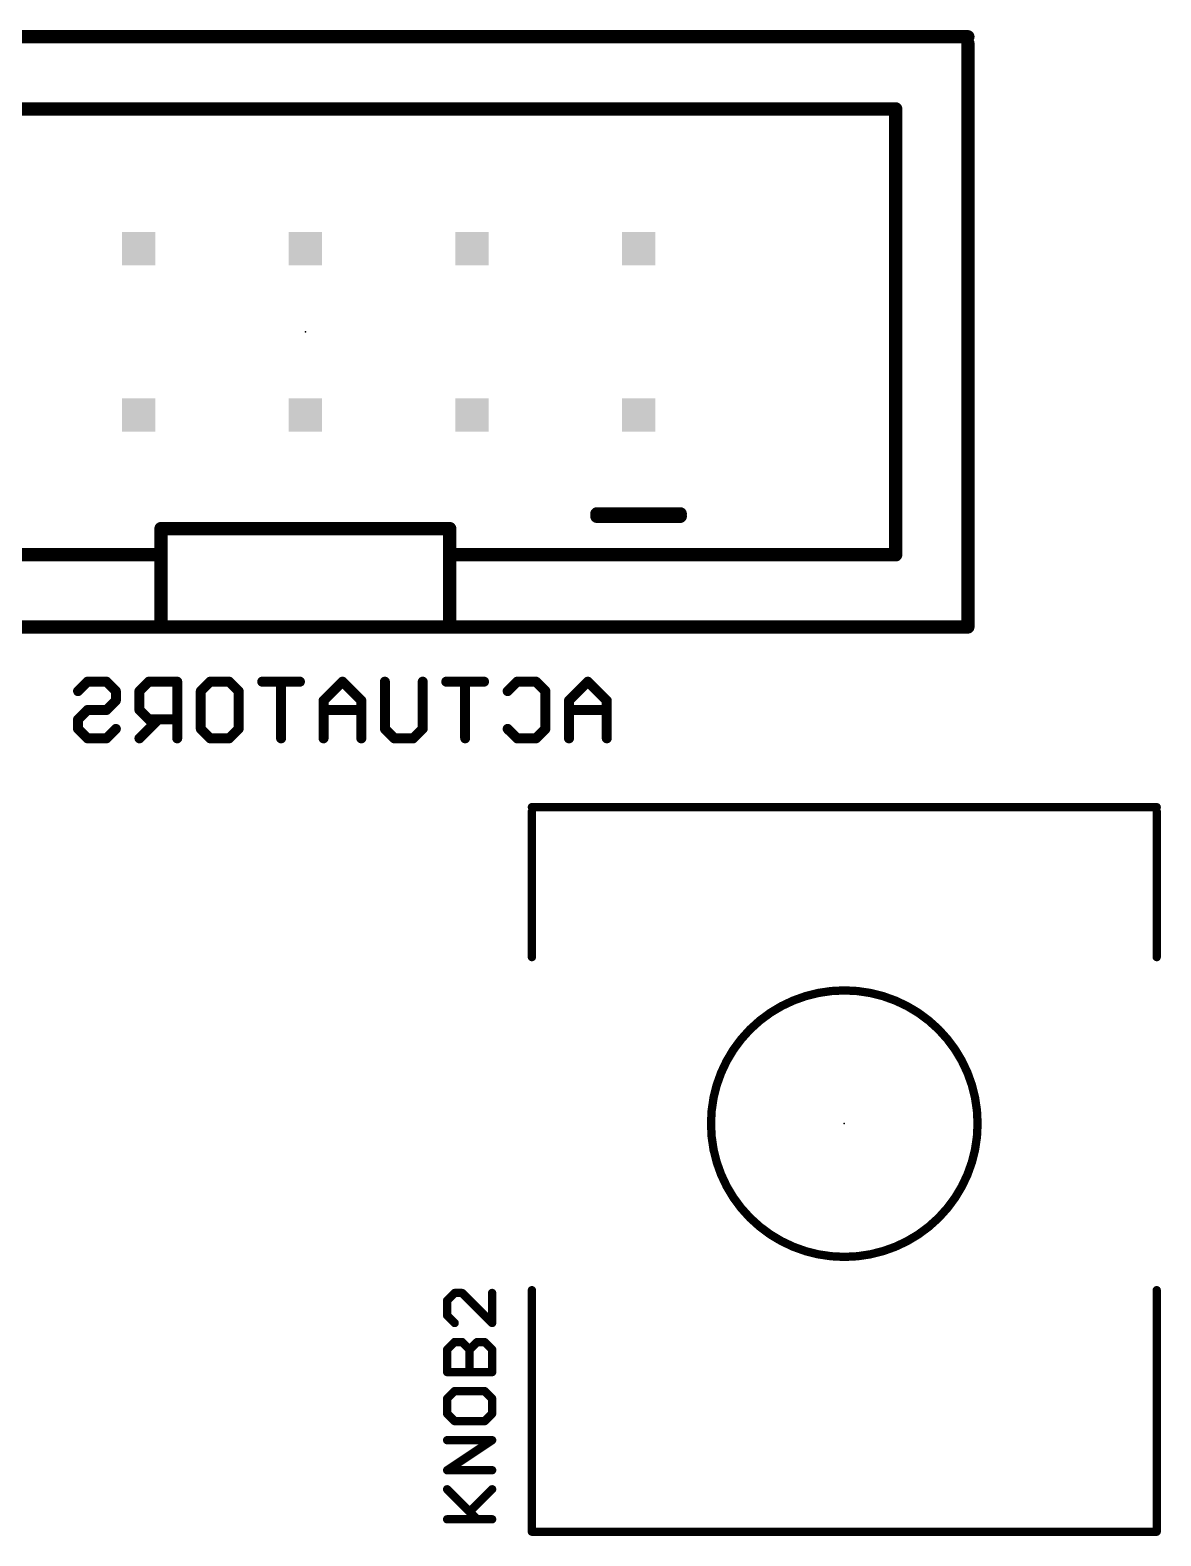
# Model space of a CAD drawing. Extents: x 0 to 100, y 1 to 103.
# Drawn here: x 17.59 to 34.83, y 26.71 to 49.68 of the extents above; entities that cross this region are included whole.
import ezdxf

# ---------------------------------------------------------------- set-up
doc = ezdxf.new("R2010")
doc.units = 0
for name, color, linetype in [('21', 253, 'CONTINUOUS'), ('22', 253, 'CONTINUOUS'), ('23', 7, 'CONTINUOUS'), ('24', 7, 'CONTINUOUS'), ('25', 253, 'CONTINUOUS'), ('28', 253, 'CONTINUOUS'), ('52', 253, 'CONTINUOUS')]:
    doc.layers.add(name, color=color, linetype=linetype)

# ---------------------------------------------------------------- blocks, each defined once
blk = doc.blocks.new('RECT')
blk.add_solid([(-0.5, -0.5), (0.5, -0.5), (-0.5, 0.5), (0.5, 0.5)])

msp = doc.modelspace()

# ---------------------------------------------------------------- linework, layer by layer
at = {"layer": '21'}
for points, const_width in [([(27.4988, 42.2616), (26.2288, 42.2616)], 0.2032), ([(34.7625, 37.826), (25.2375, 37.826)], 0.127), ([(25.2375, 35.54), (25.2375, 37.7625)], 0.127), ([(34.7625, 35.54), (34.7625, 37.7625)], 0.127), ([(25.2375, 26.777), (25.2375, 30.46)], 0.127), ([(34.7625, 26.777), (34.7625, 30.46)], 0.127), ([(25.2375, 26.777), (34.7625, 26.777)], 0.127)]:
    msp.add_lwpolyline(points, dxfattribs=dict(at, const_width=const_width))
for points, const_width in [([(26.2288, 42.3124, 1), (26.2288, 42.2108)], 0.1016), ([(27.4988, 42.2108, 1), (27.4988, 42.3124)], 0.1016), ([(25.2375, 37.8578, 1), (25.2375, 37.7942)], 0.0635), ([(34.7625, 37.7942, 1), (34.7625, 37.8578)], 0.0635), ([(25.2692, 37.7625, 1), (25.2058, 37.7625)], 0.0635), ([(34.7943, 37.7625, 1), (34.7308, 37.7625)], 0.0635), ([(25.2058, 35.54, 1), (25.2692, 35.54)], 0.0635), ([(34.7308, 35.54, 1), (34.7943, 35.54)], 0.0635), ([(30, 30.968, 1), (30, 35.032, 1), (30, 30.968)], 0.127), ([(25.2692, 30.46, 1), (25.2058, 30.46)], 0.0635), ([(34.7943, 30.46, 1), (34.7308, 30.46)], 0.0635), ([(25.2375, 26.8087, 1), (25.2375, 26.7453)], 0.0635), ([(25.2058, 26.777, 1), (25.2692, 26.777)], 0.0635), ([(34.7308, 26.777, 1), (34.7943, 26.777)], 0.0635), ([(34.7625, 26.7453, 1), (34.7625, 26.8087)], 0.0635)]:
    msp.add_lwpolyline(points, format="xyb", dxfattribs=dict(at, const_width=const_width))
at = {"layer": '22', "const_width": 0.2032}
for points in [[(31.8838, 49.5746), (11.6838, 49.5746)], [(31.8838, 40.5746), (31.8838, 49.4746)], [(27.4988, 42.2996), (26.2288, 42.2996)], [(23.9838, 42.0746), (19.5838, 42.0746)], [(19.5838, 42.0746), (19.5838, 40.5746)], [(23.9838, 40.5746), (23.9838, 42.0746)], [(11.6838, 40.5746), (19.5838, 40.5746)], [(19.5838, 40.5746), (23.9838, 40.5746)], [(23.9838, 40.5746), (31.8838, 40.5746)]]:
    msp.add_lwpolyline(points, dxfattribs=at)
at = {"layer": '22', "const_width": 0.1016}
for points in [[(31.8838, 49.5238, 1), (31.8838, 49.6254)], [(31.9346, 49.4746, 1), (31.833, 49.4746)], [(26.2288, 42.3504, 1), (26.2288, 42.2488)], [(27.4988, 42.2488, 1), (27.4988, 42.3504)], [(19.5838, 42.1254, 1), (19.5838, 42.0238)], [(19.6346, 42.0746, 1), (19.533, 42.0746)], [(24.0346, 42.0746, 1), (23.933, 42.0746)], [(23.9838, 42.0238, 1), (23.9838, 42.1254)], [(19.5838, 40.6254, 1), (19.5838, 40.5238)], [(19.5838, 40.5238, 1), (19.5838, 40.6254)], [(23.9838, 40.6254, 1), (23.9838, 40.5238)], [(23.9838, 40.5238, 1), (23.9838, 40.6254)], [(31.8838, 40.5238, 1), (31.8838, 40.6254)], [(19.533, 40.5746, 1), (19.6346, 40.5746)], [(23.933, 40.5746, 1), (24.0346, 40.5746)], [(31.833, 40.5746, 1), (31.9346, 40.5746)]]:
    msp.add_lwpolyline(points, format="xyb", dxfattribs=at)
at = {"layer": '23'}
msp.add_point((30, 33), dxfattribs=at)
at = {"layer": '24'}
msp.add_point((21.7838, 45.0746), dxfattribs=at)
at = {"layer": '25', "const_width": 0.127}
for points in [[(24.0595, 30.4178), (23.9451, 30.3034)], [(23.9451, 30.3034), (23.9451, 30.0746)], [(24.1739, 30.4178), (24.0595, 30.4178)], [(24.6315, 29.9602), (24.1739, 30.4178)], [(24.6315, 30.4178), (24.6315, 29.9602)], [(23.9451, 30.0746), (24.0595, 29.9602)], [(23.9451, 29.5549), (24.0595, 29.6693)], [(24.0595, 29.6693), (24.1739, 29.6693)], [(24.1739, 29.6693), (24.2883, 29.5549)], [(24.2883, 29.5549), (24.4027, 29.6693)], [(24.4027, 29.6693), (24.5171, 29.6693)], [(24.5171, 29.6693), (24.6315, 29.5549)], [(23.9451, 29.2117), (23.9451, 29.5549)], [(24.2883, 29.2117), (24.2883, 29.5549)], [(24.6315, 29.5549), (24.6315, 29.2117)], [(24.6315, 29.2117), (23.9451, 29.2117)], [(24.0595, 28.9209), (23.9451, 28.8065)], [(24.5171, 28.9209), (24.0595, 28.9209)], [(24.6315, 28.8065), (24.5171, 28.9209)], [(23.9451, 28.8065), (23.9451, 28.5777)], [(24.6315, 28.5777), (24.6315, 28.8065)], [(23.9451, 28.5777), (24.0595, 28.4633)], [(24.0595, 28.4633), (24.5171, 28.4633)], [(24.5171, 28.4633), (24.6315, 28.5777)], [(23.9451, 27.7149), (24.6315, 28.1725)], [(24.6315, 28.1725), (23.9451, 28.1725)], [(24.6315, 27.7149), (23.9451, 27.7149)], [(24.4027, 26.9665), (23.9451, 27.4241)], [(24.2883, 27.0809), (24.6315, 27.4241)], [(23.9451, 26.9665), (24.6315, 26.9665)]]:
    msp.add_lwpolyline(points, dxfattribs=at)
at = {"layer": '25', "const_width": 0.0635}
for points in [[(23.9769, 30.3034, 1), (23.9134, 30.3034)], [(23.9227, 30.3258, 1), (23.9676, 30.2809)], [(24.0595, 30.4495, 1), (24.0595, 30.386)], [(24.082, 30.3953, 1), (24.0371, 30.4402)], [(24.1964, 30.4402, 1), (24.1515, 30.3953)], [(24.1739, 30.386, 1), (24.1739, 30.4495)], [(24.6633, 30.4178, 1), (24.5998, 30.4178)], [(23.9134, 30.0746, 1), (23.9769, 30.0746)], [(23.9676, 30.097, 1), (23.9227, 30.0521)], [(24.0371, 29.9377, 1), (24.082, 29.9826)], [(24.5998, 29.9602, 1), (24.6633, 29.9602)], [(24.609, 29.9377, 1), (24.654, 29.9826)], [(24.0595, 29.7011, 1), (24.0595, 29.6376)], [(24.082, 29.6469, 1), (24.0371, 29.6918)], [(24.1964, 29.6918, 1), (24.1515, 29.6469)], [(24.1739, 29.6376, 1), (24.1739, 29.7011)], [(24.4027, 29.7011, 1), (24.4027, 29.6376)], [(24.4252, 29.6469, 1), (24.3803, 29.6918)], [(24.5396, 29.6918, 1), (24.4947, 29.6469)], [(24.5171, 29.6376, 1), (24.5171, 29.7011)], [(23.9769, 29.5549, 1), (23.9134, 29.5549)], [(23.9227, 29.5774, 1), (23.9676, 29.5325)], [(24.3201, 29.5549, 1), (24.2566, 29.5549)], [(24.2659, 29.5774, 1), (24.3108, 29.5325)], [(24.2659, 29.5325, 1), (24.3108, 29.5774)], [(24.6633, 29.5549, 1), (24.5998, 29.5549)], [(24.609, 29.5325, 1), (24.654, 29.5774)], [(23.9451, 29.2435, 1), (23.9451, 29.18)], [(23.9134, 29.2117, 1), (23.9769, 29.2117)], [(24.2566, 29.2117, 1), (24.3201, 29.2117)], [(24.5998, 29.2117, 1), (24.6633, 29.2117)], [(24.6315, 29.18, 1), (24.6315, 29.2435)], [(24.0595, 28.9527, 1), (24.0595, 28.8892)], [(24.082, 28.8985, 1), (24.0371, 28.9434)], [(24.5396, 28.9434, 1), (24.4947, 28.8985)], [(24.5171, 28.8892, 1), (24.5171, 28.9527)], [(23.9769, 28.8065, 1), (23.9134, 28.8065)], [(23.9227, 28.829, 1), (23.9676, 28.7841)], [(24.6633, 28.8065, 1), (24.5998, 28.8065)], [(24.609, 28.7841, 1), (24.654, 28.829)], [(23.9134, 28.5777, 1), (23.9769, 28.5777)], [(23.9676, 28.6002, 1), (23.9227, 28.5553)], [(24.0595, 28.4951, 1), (24.0595, 28.4316)], [(24.0371, 28.4409, 1), (24.082, 28.4858)], [(24.4947, 28.4858, 1), (24.5396, 28.4409)], [(24.5171, 28.4316, 1), (24.5171, 28.4951)], [(24.5998, 28.5777, 1), (24.6633, 28.5777)], [(24.654, 28.5553, 1), (24.609, 28.6002)], [(23.9451, 28.2043, 1), (23.9451, 28.1408)], [(24.6491, 28.1461, 1), (24.6139, 28.1989)], [(24.6315, 28.1408, 1), (24.6315, 28.2043)], [(23.9451, 27.7467, 1), (23.9451, 27.6832)], [(23.9275, 27.7413, 1), (23.9627, 27.6885)], [(24.6315, 27.6832, 1), (24.6315, 27.7467)], [(23.9676, 27.4465, 1), (23.9227, 27.4016)], [(24.654, 27.4016, 1), (24.609, 27.4465)], [(24.2659, 27.1033, 1), (24.3108, 27.0584)], [(23.9451, 26.9982, 1), (23.9451, 26.9348)], [(24.3803, 26.944, 1), (24.4252, 26.989)], [(24.6315, 26.9348, 1), (24.6315, 26.9982)]]:
    msp.add_lwpolyline(points, format="xyb", dxfattribs=at)
at = {"layer": '28', "const_width": 0.1524}
for points in [[(18.3189, 39.5961), (18.463, 39.7401)], [(18.463, 39.7401), (18.7511, 39.7401)], [(18.7511, 39.7401), (18.8951, 39.5961)], [(19.3985, 39.7401), (19.2544, 39.5961)], [(19.8306, 39.7401), (19.3985, 39.7401)], [(19.8306, 38.8758), (19.8306, 39.7401)], [(20.1899, 39.5961), (20.334, 39.7401)], [(20.334, 39.7401), (20.6221, 39.7401)], [(20.6221, 39.7401), (20.7662, 39.5961)], [(21.7017, 39.7401), (21.1255, 39.7401)], [(21.4136, 38.8758), (21.4136, 39.7401)], [(22.3491, 39.7401), (22.061, 39.452)], [(22.6372, 39.452), (22.3491, 39.7401)], [(22.9965, 39.0199), (22.9965, 39.7401)], [(23.5727, 39.7401), (23.5727, 39.0199)], [(24.5082, 39.7401), (23.932, 39.7401)], [(24.2201, 38.8758), (24.2201, 39.7401)], [(24.8675, 39.5961), (25.0116, 39.7401)], [(25.0116, 39.7401), (25.2997, 39.7401)], [(25.2997, 39.7401), (25.4438, 39.5961)], [(26.0912, 39.7401), (25.8031, 39.452)], [(26.3793, 39.452), (26.0912, 39.7401)], [(18.8951, 39.452), (18.7511, 39.308)], [(18.8951, 39.5961), (18.8951, 39.452)], [(19.2544, 39.5961), (19.2544, 39.308)], [(20.1899, 39.0199), (20.1899, 39.5961)], [(20.7662, 39.5961), (20.7662, 39.0199)], [(22.061, 39.452), (22.061, 38.8758)], [(22.6372, 38.8758), (22.6372, 39.452)], [(25.4438, 39.5961), (25.4438, 39.0199)], [(25.8031, 39.452), (25.8031, 38.8758)], [(26.3793, 38.8758), (26.3793, 39.452)], [(18.463, 39.308), (18.3189, 39.1639)], [(18.7511, 39.308), (18.463, 39.308)], [(19.2544, 39.308), (19.3985, 39.1639)], [(22.6372, 39.308), (22.061, 39.308)], [(26.3793, 39.308), (25.8031, 39.308)], [(18.3189, 39.1639), (18.3189, 39.0199)], [(18.3189, 39.0199), (18.463, 38.8758)], [(18.7511, 38.8758), (18.8951, 39.0199)], [(19.5425, 39.1639), (19.2544, 38.8758)], [(19.3985, 39.1639), (19.8306, 39.1639)], [(20.334, 38.8758), (20.1899, 39.0199)], [(20.7662, 39.0199), (20.6221, 38.8758)], [(23.1406, 38.8758), (22.9965, 39.0199)], [(23.5727, 39.0199), (23.4287, 38.8758)], [(25.0116, 38.8758), (24.8675, 39.0199)], [(25.4438, 39.0199), (25.2997, 38.8758)], [(18.463, 38.8758), (18.7511, 38.8758)], [(20.6221, 38.8758), (20.334, 38.8758)], [(23.4287, 38.8758), (23.1406, 38.8758)], [(25.2997, 38.8758), (25.0116, 38.8758)]]:
    msp.add_lwpolyline(points, dxfattribs=at)
at = {"layer": '28', "const_width": 0.0762}
for points in [[(18.463, 39.7782, 1), (18.463, 39.702)], [(18.4899, 39.7132, 1), (18.436, 39.7671)], [(18.778, 39.7671, 1), (18.7241, 39.7132)], [(18.7511, 39.702, 1), (18.7511, 39.7782)], [(19.3985, 39.7782, 1), (19.3985, 39.702)], [(19.4254, 39.7132, 1), (19.3715, 39.7671)], [(19.8687, 39.7401, 1), (19.7925, 39.7401)], [(19.8306, 39.702, 1), (19.8306, 39.7782)], [(20.334, 39.7782, 1), (20.334, 39.702)], [(20.3609, 39.7132, 1), (20.3071, 39.7671)], [(20.649, 39.7671, 1), (20.5952, 39.7132)], [(20.6221, 39.702, 1), (20.6221, 39.7782)], [(21.1255, 39.7782, 1), (21.1255, 39.702)], [(21.4517, 39.7401, 1), (21.3755, 39.7401)], [(21.7017, 39.702, 1), (21.7017, 39.7782)], [(22.376, 39.7671, 1), (22.3221, 39.7132)], [(22.376, 39.7132, 1), (22.3221, 39.7671)], [(23.0346, 39.7401, 1), (22.9584, 39.7401)], [(23.6108, 39.7401, 1), (23.5346, 39.7401)], [(23.932, 39.7782, 1), (23.932, 39.702)], [(24.2582, 39.7401, 1), (24.182, 39.7401)], [(24.5082, 39.702, 1), (24.5082, 39.7782)], [(25.0116, 39.7782, 1), (25.0116, 39.702)], [(25.0385, 39.7132, 1), (24.9846, 39.7671)], [(25.3266, 39.7671, 1), (25.2728, 39.7132)], [(25.2997, 39.702, 1), (25.2997, 39.7782)], [(26.1181, 39.7671, 1), (26.0642, 39.7132)], [(26.1181, 39.7132, 1), (26.0642, 39.7671)], [(18.292, 39.623, 1), (18.3458, 39.5691)], [(18.9332, 39.5961, 1), (18.857, 39.5961)], [(18.8682, 39.5691, 1), (18.9221, 39.623)], [(18.9221, 39.4251, 1), (18.8682, 39.479)], [(19.2925, 39.5961, 1), (19.2163, 39.5961)], [(19.2275, 39.623, 1), (19.2814, 39.5691)], [(20.228, 39.5961, 1), (20.1518, 39.5961)], [(20.163, 39.623, 1), (20.2169, 39.5691)], [(20.8043, 39.5961, 1), (20.7281, 39.5961)], [(20.7392, 39.5691, 1), (20.7931, 39.623)], [(22.034, 39.479, 1), (22.0879, 39.4251)], [(22.0991, 39.452, 1), (22.0229, 39.452)], [(22.6753, 39.452, 1), (22.5991, 39.452)], [(22.6103, 39.4251, 1), (22.6641, 39.479)], [(24.8406, 39.623, 1), (24.8945, 39.5691)], [(25.4819, 39.5961, 1), (25.4057, 39.5961)], [(25.4168, 39.5691, 1), (25.4707, 39.623)], [(25.7761, 39.479, 1), (25.83, 39.4251)], [(25.8412, 39.452, 1), (25.765, 39.452)], [(26.4174, 39.452, 1), (26.3412, 39.452)], [(26.3523, 39.4251, 1), (26.4062, 39.479)], [(18.463, 39.3461, 1), (18.463, 39.2699)], [(18.4899, 39.281, 1), (18.436, 39.3349)], [(18.7241, 39.3349, 1), (18.778, 39.281)], [(18.7511, 39.2699, 1), (18.7511, 39.3461)], [(18.857, 39.452, 1), (18.9332, 39.452)], [(19.2814, 39.3349, 1), (19.2275, 39.281)], [(19.2163, 39.308, 1), (19.2925, 39.308)], [(22.061, 39.3461, 1), (22.061, 39.2699)], [(22.6372, 39.2699, 1), (22.6372, 39.3461)], [(25.8031, 39.3461, 1), (25.8031, 39.2699)], [(26.3793, 39.2699, 1), (26.3793, 39.3461)], [(18.357, 39.1639, 1), (18.2808, 39.1639)], [(18.292, 39.1909, 1), (18.3458, 39.137)], [(18.3458, 39.0468, 1), (18.292, 38.9929)], [(18.2808, 39.0199, 1), (18.357, 39.0199)], [(18.9221, 38.9929, 1), (18.8682, 39.0468)], [(19.3985, 39.202, 1), (19.3985, 39.1258)], [(19.3715, 39.137, 1), (19.4254, 39.1909)], [(19.5695, 39.137, 1), (19.5156, 39.1909)], [(19.8306, 39.1258, 1), (19.8306, 39.202)], [(20.2169, 39.0468, 1), (20.163, 38.9929)], [(20.1518, 39.0199, 1), (20.228, 39.0199)], [(20.7281, 39.0199, 1), (20.8043, 39.0199)], [(20.7931, 38.9929, 1), (20.7392, 39.0468)], [(23.0234, 39.0468, 1), (22.9696, 38.9929)], [(22.9584, 39.0199, 1), (23.0346, 39.0199)], [(23.5346, 39.0199, 1), (23.6108, 39.0199)], [(23.5997, 38.9929, 1), (23.5458, 39.0468)], [(24.8945, 39.0468, 1), (24.8406, 38.9929)], [(25.4057, 39.0199, 1), (25.4819, 39.0199)], [(25.4707, 38.9929, 1), (25.4168, 39.0468)], [(18.463, 38.9139, 1), (18.463, 38.8377)], [(18.436, 38.8489, 1), (18.4899, 38.9027)], [(18.7241, 38.9027, 1), (18.778, 38.8489)], [(18.7511, 38.8377, 1), (18.7511, 38.9139)], [(19.2275, 38.9027, 1), (19.2814, 38.8489)], [(19.7925, 38.8758, 1), (19.8687, 38.8758)], [(20.334, 38.9139, 1), (20.334, 38.8377)], [(20.3071, 38.8489, 1), (20.3609, 38.9027)], [(20.5952, 38.9027, 1), (20.649, 38.8489)], [(20.6221, 38.8377, 1), (20.6221, 38.9139)], [(21.3755, 38.8758, 1), (21.4517, 38.8758)], [(22.0229, 38.8758, 1), (22.0991, 38.8758)], [(22.5991, 38.8758, 1), (22.6753, 38.8758)], [(23.1406, 38.9139, 1), (23.1406, 38.8377)], [(23.1136, 38.8489, 1), (23.1675, 38.9027)], [(23.4017, 38.9027, 1), (23.4556, 38.8489)], [(23.4287, 38.8377, 1), (23.4287, 38.9139)], [(24.182, 38.8758, 1), (24.2582, 38.8758)], [(25.0116, 38.9139, 1), (25.0116, 38.8377)], [(24.9846, 38.8489, 1), (25.0385, 38.9027)], [(25.2728, 38.9027, 1), (25.3266, 38.8489)], [(25.2997, 38.8377, 1), (25.2997, 38.9139)], [(25.765, 38.8758, 1), (25.8412, 38.8758)], [(26.3412, 38.8758, 1), (26.4174, 38.8758)]]:
    msp.add_lwpolyline(points, format="xyb", dxfattribs=at)
at = {"layer": '52', "const_width": 0.2032}
for points in [[(30.7838, 48.4746), (12.7838, 48.4746)], [(30.7838, 41.6746), (30.7838, 48.4746)], [(12.7838, 41.6746), (19.5838, 41.6746)], [(30.7838, 41.6746), (23.9838, 41.6746)]]:
    msp.add_lwpolyline(points, dxfattribs=at)
at = {"layer": '52', "const_width": 0.1016}
for points in [[(30.8346, 48.4746, 1), (30.733, 48.4746)], [(30.7838, 48.4238, 1), (30.7838, 48.5254)], [(19.5838, 41.6238, 1), (19.5838, 41.7254)], [(23.9838, 41.7254, 1), (23.9838, 41.6238)], [(30.733, 41.6746, 1), (30.8346, 41.6746)], [(30.7838, 41.6238, 1), (30.7838, 41.7254)]]:
    msp.add_lwpolyline(points, format="xyb", dxfattribs=at)

# ---------------------------------------------------------------- block references
at = {"layer": '52', "xscale": 0.508, "yscale": 0.508, "rotation": 180}
for p in [(19.2438, 46.3446), (19.2438, 46.3446), (21.7838, 46.3446), (24.3238, 46.3446), (26.8638, 46.3446), (19.2438, 43.8046), (19.2438, 43.8046), (21.7838, 43.8046), (24.3238, 43.8046), (26.8638, 43.8046)]:
    msp.add_blockref('RECT', p, dxfattribs=at)

doc.saveas('drawing.dxf')
